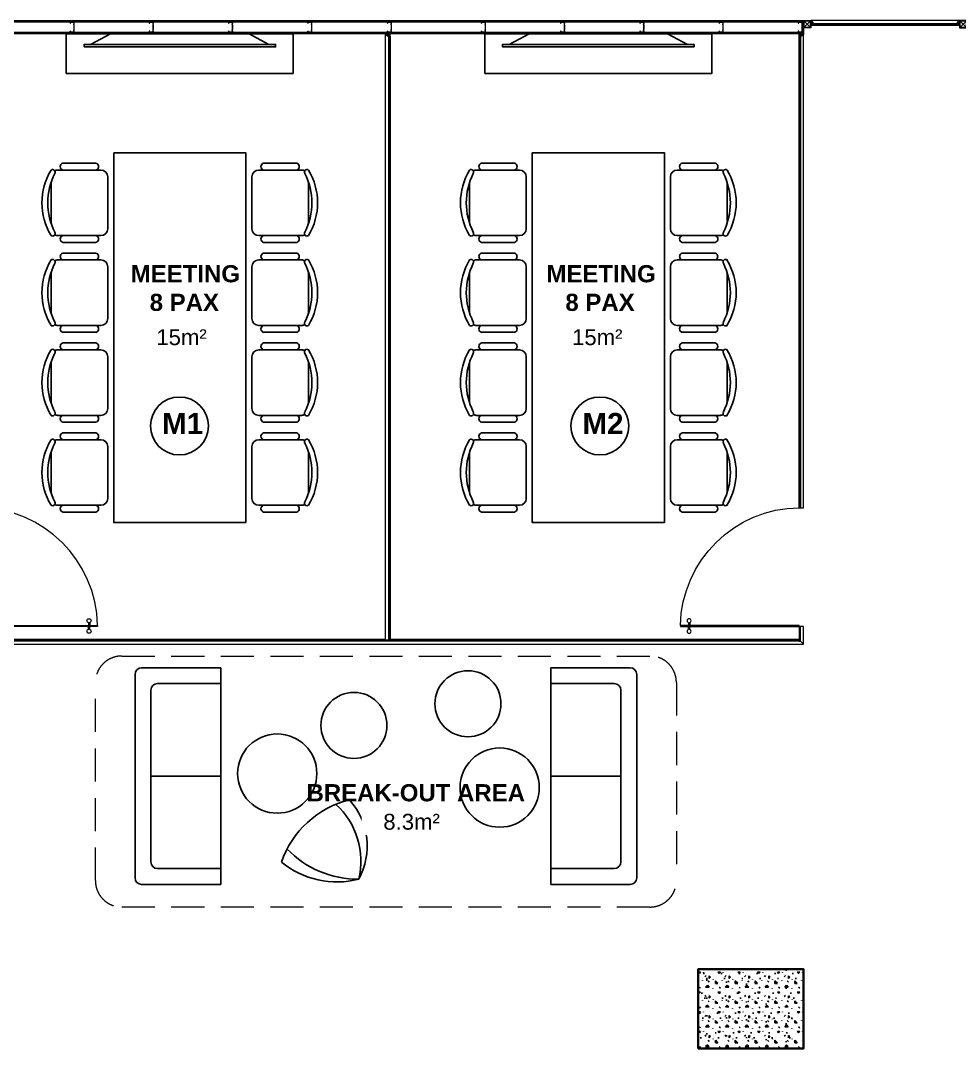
# Model space of a CAD drawing. Header units: inches. Extents: x 762869 to 812151, y -83349 to -58980.
# Drawn here: x 798370 to 805481, y -74284 to -66504 of the extents above; entities that cross this region are included whole.
import ezdxf
from ezdxf.enums import TextEntityAlignment as Align

# ---------------------------------------------------------------- set-up
doc = ezdxf.new("R2010")
doc.units = ezdxf.units.IN
doc.header["$MEASUREMENT"] = 0
doc.set_wipeout_variables(frame=1)
doc.linetypes.add('HIDDEN2', pattern=[0.1875, 0.125, -0.0625])
for name, color, linetype in [('A-Furniture---New', 44, 'Continuous'), ('A-Roo-Area', 61, 'Continuous'), ('A-Roo-Legends', 61, 'Continuous'), ('Net In Mo', 253, 'Continuous')]:
    doc.layers.add(name, color=color, linetype=linetype)
for name, color, linetype, lineweight in [('A-HACHT', 8, 'Continuous', 9), ('KTHUOC_TRUC', 111, 'Continuous', 5), ('THAY-1', 254, 'Continuous', 20), ('tuong', 30, 'Continuous', 35), ('TV-MB', 251, 'Continuous', 5)]:
    doc.layers.add(name, color=color, linetype=linetype, lineweight=lineweight)
doc.styles.add('ADP-Title', font='arial.ttf')

# ---------------------------------------------------------------- blocks, each defined once
blk = doc.blocks.new('SOFA 2 NG')
for p, q in [((175959.5, 285993.9), (177499.5, 285993.9)), ((175909.5, 285343.9), (175909.5, 285943.9)), ((177549.5, 285943.9), (177549.5, 285343.9)), ((176079.5, 285873.9), (177379.5, 285873.9)), ((176729.5, 285343.9), (176729.5, 285873.9)), ((176029.5, 285823.9), (176029.5, 285343.9)), ((177429.5, 285823.9), (177429.5, 285343.9)), ((177549.5, 285343.9), (175909.5, 285343.9))]:
    blk.add_line(p, q)
for centre, start, end in [((175959.5, 285943.9), 90, 180), ((177499.5, 285943.9), 0, 90), ((176079.5, 285823.9), 90, 180), ((177379.5, 285823.9), 0, 90)]:
    blk.add_arc(centre, 50, start, end)
blk = doc.blocks.new('chair tam giac')
for centre, radius, start, end in [((957, -1100), 1467, 109.1719, 179.3523), ((1388, -1065), 1630, 124.0203, 184.963), ((-402, -1356), 1861, 8.4216, 61.8719), ((-933, -1270), 2099, 1.7299, 47.8311), ((465, 711), 2042, 241.5035, 298.4965)]:
    blk.add_arc(centre, radius, start, end)
blk = doc.blocks.new('AREA')
blk.add_wipeout([(655.4, -9.6), (-94.6, -9.6), (-94.6, 190.4), (655.4, 190.4)])
at = {"color": 61, "style": 'ADP-Title'}
blk.add_attdef('AREA', text='', height=120, dxfattribs=at).set_placement((282.3, 30.4), align=Align.CENTER)
blk = doc.blocks.new('StaffChair')
for p, q in [((-226.4, 21.2), (166.6, 14)), ((-332.3, -66), (-336.9, -317.7)), ((-279.5, -30), (-285.4, -355.6)), ((217.8, -39.1), (211.9, -364.7)), ((269.3, -77), (264.7, -328.7)), ((118.8, -415.2), (-194.3, -409.5))]:
    blk.add_line(p, q)
for centre, radius, start, end in [((-227.3, -31), 52.2, 88.95726, 178.95726), ((165.7, -38.1), 52.2, 358.95726, 88.95726), ((-306.4, -74.1), 27.2, 15.21746, 162.69705), ((243.1, -84.1), 27.2, 15.21746, 162.69705), ((-310.7, -310.6), 27.2, 195.21746, 342.69705), ((-270.9, -396.7), 19.1, 56.92985, 215.64732), ((-233.3, -356.6), 52.2, 178.95726, 206.5417), ((-29.2, 56.3), 494.2, 242.1136, 295.80092), ((195.9, -405.2), 19.1, 322.26719, 120.98467), ((159.7, -363.7), 52.2, 331.37282, 358.95726), ((238.8, -320.6), 27.2, 195.21746, 342.69705), ((-30.3, -2.6), 479.3, 237.70249, 300.21203)]:
    blk.add_arc(centre, radius, start, end)
blk = doc.blocks.new('A$C1A0E3D2A')
at = {"layer": 'THAY-1', "linetype": 'Continuous', "lineweight": 13}
blk.add_lwpolyline([(0, 0), (-10, 0), (-10, 900), (0, 900)], close=True, dxfattribs=at)
at = {"layer": 'TV-MB'}
for points in [[(-30.9, 840), (-10, 840)], [(-30.9, 830), (-10, 830)], [(20.9, 840), (0, 840)], [(20.9, 830), (0, 830)]]:
    blk.add_lwpolyline(points, dxfattribs=at)
for centre in [(-45, 835), (35, 835)]:
    blk.add_circle(centre, 15, dxfattribs=at)
blk.add_arc((9, -8.8), 909, 91.19624, 179.44393, dxfattribs=at)
blk = doc.blocks.new('A$C00090A4C')
at = {"layer": 'TV-MB', "color": 241}
blk.add_lwpolyline([(-10.8, 2.1), (-12.3, 2.1, -0.414214), (-12.5, 2.3), (-12.5, 5.1, -0.414214), (-12.3, 5.3), (-9.3, 5.3), (-9.3, 17.8, 0.414214), (-9.5, 18), (-10.7, 18, 0.149249), (-10.8, 18), (-30.9, 4.4, 0.257812), (-31, 4.2), (-31, 3.3, 0.414214), (-30.8, 3.1), (-29.6, 3.1), (-28.9, 2.4, -0.237554), (-28.9, 2.2), (-29.1, 1.4, 0.414214), (-28.9, 1.2), (-28.3, 1, 0.414214), (-28.1, 1.2), (-27.8, 2.5, 0.237554), (-27.8, 2.7), (-29.1, 4.1, -0.454618), (-29.1, 4.4), (-10.4, 17), (-10.3, 17), (-10.3, 6.3), (-13.3, 6.3, 0.414214), (-13.5, 6.1), (-13.5, 1.3, 0.414214), (-13.3, 1.1), (-10.8, 1.1, 0.414214), (-10.6, 1.3), (-10.6, 1.9, 0.414214)], format="xyb", close=True, dxfattribs=at)
for points in [[(4, 17.2), (4, 0.2, -0.414214), (3.8, 0), (3.2, 0, -0.414214), (3, 0.2), (3, 0.5), (0, 0.5), (0, 0), (-31, 0), (-31, 3), (-29.9, 3, -0.155671), (-29.8, 3), (-29.3, 2.6, -0.242881), (-29.2, 2.4), (-29.2, 2.2, -0.414214), (-29.4, 2), (-30.2, 2), (-30.2, 1.2, 0.414214), (-30, 1), (-10.2, 1)], [(-10.2, 1), (-10.2, 4), (-12, 4, -0.414214), (-12.2, 4.2), (-12.2, 4.8, -0.414214), (-12, 5), (-9.4, 5, -0.414214), (-9.2, 4.8), (-9.2, 1)]]:
    blk.add_lwpolyline(points, format="xyb", dxfattribs=at)
for points in [[(0, 0), (-31, 0)], [(-9.3, 15.3), (-9.1, 14.2), (-9.3, 14.2)], [(-9.3, 14.3), (-9.1, 13.2), (-9.3, 13.2)], [(-9.3, 13.2), (-9.1, 12.2), (-9.3, 12.2)], [(-9.3, 12.2), (-9.1, 11.1), (-9.3, 11.1)], [(-9.3, 11.1), (-9.1, 10.1), (-9.3, 10.1)], [(-9.3, 10.1), (-9.1, 9.1), (-9.3, 9.1)], [(-9.2, 1), (-0.5, 1)], [(-0.5, 1), (-0.5, 1.5)], [(-0.5, 1.5), (3, 1.5)], [(3, 15.3), (2.8, 14.2), (3, 14.2)], [(3, 14.3), (2.8, 13.2), (3, 13.2)], [(3, 13.2), (2.8, 12.2), (3, 12.2)], [(3, 12.2), (2.8, 11.1), (3, 11.1)], [(3, 11.1), (2.8, 10.1), (3, 10.1)], [(3, 10.1), (2.8, 9.1), (3, 9.1)], [(3, 18), (3, 18)], [(3.2, 18), (3, 18)], [(3, 1.5), (3, 16.4)]]:
    blk.add_lwpolyline(points, dxfattribs=at)
blk.add_arc((3.2, 17.2), 0.795, 0, 255.09056, dxfattribs=at)
blk = doc.blocks.new('A$C007E5D31')
at = {"layer": 'A-HACHT'}
h = blk.add_hatch(dxfattribs=at)
h.set_pattern_fill('ANSI37', color=22, scale=50, angle=-90)
h.set_pattern_definition([(315, (136183.334, 599592.634), (4.41941738, 4.41941738), []), (45, (136183.334, 599592.634), (-4.41941738, 4.41941738), [])])
h.paths.add_polyline_path([(-6245.8, 0.2), (34.2, 0.2), (34.2, 100.2), (-6245.8, 100.2)])
h.paths.add_polyline_path([(-6235.8, 10.2), (-6235.8, 90.2), (24.2, 90.2), (24.2, 10.2)], flags=16)
at = {"layer": 'THAY-1'}
for points in [[(34.2, 100.2), (34.2, 0.2), (-6245.8, 0.2), (-6245.8, 100.2)], [(24.2, 90.2), (24.2, 10.2), (-6235.8, 10.2), (-6235.8, 90.2)]]:
    blk.add_lwpolyline(points, close=True, dxfattribs=at)
at = {"layer": 'THAY-1', "color": 4}
for points in [[(-6223, -2.5), (-6223, -3587.3), (-6213, -3587.3), (-6213, -2.5)], [(11.4, -2.5), (11.4, -3587.3), (1.4, -3587.3), (1.4, -2.5)], [(-6223, -4597.3), (-6223, -4487.3), (-6213, -4487.3), (-6213, -4597.3)], [(11.4, -4597.3), (11.4, -4487.3), (1.4, -4487.3), (1.4, -4597.3)], [(1.4, -4597.3), (-6213, -4597.3), (-6213, -4587.3), (1.4, -4587.3)]]:
    blk.add_lwpolyline(points, close=True, dxfattribs=at)
blk.add_lwpolyline([(-3110.8, -7), (-3110.8, -4587.3), (-3100.8, -4587.3), (-3100.8, -7), (-3110.8, -7)], dxfattribs=at)
at = {"layer": 'TV-MB'}
for points in [[(-6209.5, 80.5), (-6206.5, 80.5), (-6206.5, 89.2), (-6234.8, 89.2), (-6234.8, 78.7), (-6232.5, 76.7), (-6232.5, 69.3), (-6234.8, 67.3), (-6234.8, 33.1), (-6232.5, 31.1), (-6232.5, 23.7), (-6234.8, 21.7), (-6234.8, 11.2), (-6206.5, 11.2), (-6206.5, 19.9), (-6209.5, 19.9), (-6209.5, 20.9), (-6206.5, 20.9, -0.414214), (-6205.5, 19.9), (-6205.5, 11.2, -0.414214), (-6206.5, 10.2), (-6235.8, 10.2), (-6235.8, 22.2), (-6233.5, 24.2), (-6233.5, 30.6), (-6235.8, 32.6), (-6235.8, 67.8), (-6233.5, 69.8), (-6233.5, 76.2), (-6235.8, 78.2), (-6235.8, 90.2), (-6206.5, 90.2, -0.414214), (-6205.5, 89.2), (-6205.5, 80.5, -0.414214), (-6206.5, 79.5), (-6209.5, 79.5), (-6209.5, 80.5)], [(-5517.4, 80.5), (-5520.4, 80.5), (-5520.4, 89.2), (-5492.2, 89.2), (-5492.2, 78.7), (-5494.4, 76.7), (-5494.4, 69.3), (-5492.2, 67.3), (-5492.2, 33.1), (-5494.4, 31.1), (-5494.4, 23.7), (-5492.2, 21.7), (-5492.2, 11.2), (-5520.4, 11.2), (-5520.4, 19.9), (-5517.4, 19.9), (-5517.4, 20.9), (-5520.4, 20.9, 0.414214), (-5521.4, 19.9), (-5521.4, 11.2, 0.414214), (-5520.4, 10.2), (-5491.2, 10.2), (-5491.2, 22.2), (-5493.4, 24.2), (-5493.4, 30.6), (-5491.2, 32.6), (-5491.2, 67.8), (-5493.4, 69.8), (-5493.4, 76.2), (-5491.2, 78.2), (-5491.2, 90.2), (-5520.4, 90.2, 0.414214), (-5521.4, 89.2), (-5521.4, 80.5, 0.414214), (-5520.4, 79.5), (-5517.4, 79.5), (-5517.4, 80.5)], [(-4917.4, 80.5), (-4920.4, 80.5), (-4920.4, 89.2), (-4892.2, 89.2), (-4892.2, 78.7), (-4894.4, 76.7), (-4894.4, 69.3), (-4892.2, 67.3), (-4892.2, 33.1), (-4894.4, 31.1), (-4894.4, 23.7), (-4892.2, 21.7), (-4892.2, 11.2), (-4920.4, 11.2), (-4920.4, 19.9), (-4917.4, 19.9), (-4917.4, 20.9), (-4920.4, 20.9, 0.414214), (-4921.4, 19.9), (-4921.4, 11.2, 0.414214), (-4920.4, 10.2), (-4891.2, 10.2), (-4891.2, 22.2), (-4893.4, 24.2), (-4893.4, 30.6), (-4891.2, 32.6), (-4891.2, 67.8), (-4893.4, 69.8), (-4893.4, 76.2), (-4891.2, 78.2), (-4891.2, 90.2), (-4920.4, 90.2, 0.414214), (-4921.4, 89.2), (-4921.4, 80.5, 0.414214), (-4920.4, 79.5), (-4917.4, 79.5), (-4917.4, 80.5)], [(-4317.4, 80.5), (-4320.4, 80.5), (-4320.4, 89.2), (-4292.2, 89.2), (-4292.2, 78.7), (-4294.4, 76.7), (-4294.4, 69.3), (-4292.2, 67.3), (-4292.2, 33.1), (-4294.4, 31.1), (-4294.4, 23.7), (-4292.2, 21.7), (-4292.2, 11.2), (-4320.4, 11.2), (-4320.4, 19.9), (-4317.4, 19.9), (-4317.4, 20.9), (-4320.4, 20.9, 0.414214), (-4321.4, 19.9), (-4321.4, 11.2, 0.414214), (-4320.4, 10.2), (-4291.2, 10.2), (-4291.2, 22.2), (-4293.4, 24.2), (-4293.4, 30.6), (-4291.2, 32.6), (-4291.2, 67.8), (-4293.4, 69.8), (-4293.4, 76.2), (-4291.2, 78.2), (-4291.2, 90.2), (-4320.4, 90.2, 0.414214), (-4321.4, 89.2), (-4321.4, 80.5, 0.414214), (-4320.4, 79.5), (-4317.4, 79.5), (-4317.4, 80.5)], [(-3717.4, 80.5), (-3720.4, 80.5), (-3720.4, 89.2), (-3692.2, 89.2), (-3692.2, 78.7), (-3694.4, 76.7), (-3694.4, 69.3), (-3692.2, 67.3), (-3692.2, 33.1), (-3694.4, 31.1), (-3694.4, 23.7), (-3692.2, 21.7), (-3692.2, 11.2), (-3720.4, 11.2), (-3720.4, 19.9), (-3717.4, 19.9), (-3717.4, 20.9), (-3720.4, 20.9, 0.414214), (-3721.4, 19.9), (-3721.4, 11.2, 0.414214), (-3720.4, 10.2), (-3691.2, 10.2), (-3691.2, 22.2), (-3693.4, 24.2), (-3693.4, 30.6), (-3691.2, 32.6), (-3691.2, 67.8), (-3693.4, 69.8), (-3693.4, 76.2), (-3691.2, 78.2), (-3691.2, 90.2), (-3720.4, 90.2, 0.414214), (-3721.4, 89.2), (-3721.4, 80.5, 0.414214), (-3720.4, 79.5), (-3717.4, 79.5), (-3717.4, 80.5)], [(-3114.4, 80.5), (-3117.4, 80.5), (-3117.4, 89.2), (-3089.1, 89.2), (-3089.1, 78.7), (-3091.3, 76.7), (-3091.3, 69.3), (-3089.1, 67.3), (-3089.1, 33.1), (-3091.3, 31.1), (-3091.3, 23.7), (-3089.1, 21.7), (-3089.1, 11.2), (-3117.4, 11.2), (-3117.4, 19.9), (-3114.4, 19.9), (-3114.4, 20.9), (-3117.4, 20.9, 0.414214), (-3118.4, 19.9), (-3118.4, 11.2, 0.414214), (-3117.4, 10.2), (-3088.1, 10.2), (-3088.1, 22.2), (-3090.3, 24.2), (-3090.3, 30.6), (-3088.1, 32.6), (-3088.1, 67.8), (-3090.3, 69.8), (-3090.3, 76.2), (-3088.1, 78.2), (-3088.1, 90.2), (-3117.4, 90.2, 0.414214), (-3118.4, 89.2), (-3118.4, 80.5, 0.414214), (-3117.4, 79.5), (-3114.4, 79.5), (-3114.4, 80.5)], [(-2402.1, 80.5), (-2405.1, 80.5), (-2405.1, 89.2), (-2376.8, 89.2), (-2376.8, 78.7), (-2379.1, 76.7), (-2379.1, 69.3), (-2376.8, 67.3), (-2376.8, 33.1), (-2379.1, 31.1), (-2379.1, 23.7), (-2376.8, 21.7), (-2376.8, 11.2), (-2405.1, 11.2), (-2405.1, 19.9), (-2402.1, 19.9), (-2402.1, 20.9), (-2405.1, 20.9, 0.414214), (-2406.1, 19.9), (-2406.1, 11.2, 0.414214), (-2405.1, 10.2), (-2375.8, 10.2), (-2375.8, 22.2), (-2378.1, 24.2), (-2378.1, 30.6), (-2375.8, 32.6), (-2375.8, 67.8), (-2378.1, 69.8), (-2378.1, 76.2), (-2375.8, 78.2), (-2375.8, 90.2), (-2405.1, 90.2, 0.414214), (-2406.1, 89.2), (-2406.1, 80.5, 0.414214), (-2405.1, 79.5), (-2402.1, 79.5), (-2402.1, 80.5)], [(-1802.1, 80.5), (-1805.1, 80.5), (-1805.1, 89.2), (-1776.8, 89.2), (-1776.8, 78.7), (-1779.1, 76.7), (-1779.1, 69.3), (-1776.8, 67.3), (-1776.8, 33.1), (-1779.1, 31.1), (-1779.1, 23.7), (-1776.8, 21.7), (-1776.8, 11.2), (-1805.1, 11.2), (-1805.1, 19.9), (-1802.1, 19.9), (-1802.1, 20.9), (-1805.1, 20.9, 0.414214), (-1806.1, 19.9), (-1806.1, 11.2, 0.414214), (-1805.1, 10.2), (-1775.8, 10.2), (-1775.8, 22.2), (-1778.1, 24.2), (-1778.1, 30.6), (-1775.8, 32.6), (-1775.8, 67.8), (-1778.1, 69.8), (-1778.1, 76.2), (-1775.8, 78.2), (-1775.8, 90.2), (-1805.1, 90.2, 0.414214), (-1806.1, 89.2), (-1806.1, 80.5, 0.414214), (-1805.1, 79.5), (-1802.1, 79.5), (-1802.1, 80.5)], [(-1202.1, 80.5), (-1205.1, 80.5), (-1205.1, 89.2), (-1176.8, 89.2), (-1176.8, 78.7), (-1179.1, 76.7), (-1179.1, 69.3), (-1176.8, 67.3), (-1176.8, 33.1), (-1179.1, 31.1), (-1179.1, 23.7), (-1176.8, 21.7), (-1176.8, 11.2), (-1205.1, 11.2), (-1205.1, 19.9), (-1202.1, 19.9), (-1202.1, 20.9), (-1205.1, 20.9, 0.414214), (-1206.1, 19.9), (-1206.1, 11.2, 0.414214), (-1205.1, 10.2), (-1175.8, 10.2), (-1175.8, 22.2), (-1178.1, 24.2), (-1178.1, 30.6), (-1175.8, 32.6), (-1175.8, 67.8), (-1178.1, 69.8), (-1178.1, 76.2), (-1175.8, 78.2), (-1175.8, 90.2), (-1205.1, 90.2, 0.414214), (-1206.1, 89.2), (-1206.1, 80.5, 0.414214), (-1205.1, 79.5), (-1202.1, 79.5), (-1202.1, 80.5)], [(-602.1, 80.5), (-605.1, 80.5), (-605.1, 89.2), (-576.8, 89.2), (-576.8, 78.7), (-579.1, 76.7), (-579.1, 69.3), (-576.8, 67.3), (-576.8, 33.1), (-579.1, 31.1), (-579.1, 23.7), (-576.8, 21.7), (-576.8, 11.2), (-605.1, 11.2), (-605.1, 19.9), (-602.1, 19.9), (-602.1, 20.9), (-605.1, 20.9, 0.414214), (-606.1, 19.9), (-606.1, 11.2, 0.414214), (-605.1, 10.2), (-575.8, 10.2), (-575.8, 22.2), (-578.1, 24.2), (-578.1, 30.6), (-575.8, 32.6), (-575.8, 67.8), (-578.1, 69.8), (-578.1, 76.2), (-575.8, 78.2), (-575.8, 90.2), (-605.1, 90.2, 0.414214), (-606.1, 89.2), (-606.1, 80.5, 0.414214), (-605.1, 79.5), (-602.1, 79.5), (-602.1, 80.5)], [(-2.1, 80.5), (-5.1, 80.5), (-5.1, 89.2), (23.2, 89.2), (23.2, 78.7), (20.9, 76.7), (20.9, 69.3), (23.2, 67.3), (23.2, 33.1), (20.9, 31.1), (20.9, 23.7), (23.2, 21.7), (23.2, 11.2), (-5.1, 11.2), (-5.1, 19.9), (-2.1, 19.9), (-2.1, 20.9), (-5.1, 20.9, 0.414214), (-6.1, 19.9), (-6.1, 11.2, 0.414214), (-5.1, 10.2), (24.2, 10.2), (24.2, 22.2), (21.9, 24.2), (21.9, 30.6), (24.2, 32.6), (24.2, 67.8), (21.9, 69.8), (21.9, 76.2), (24.2, 78.2), (24.2, 90.2), (-5.1, 90.2, 0.414214), (-6.1, 89.2), (-6.1, 80.5, 0.414214), (-5.1, 79.5), (-2.1, 79.5), (-2.1, 80.5)]]:
    blk.add_lwpolyline(points, format="xyb", dxfattribs=at)
for points in [[(-6210.8, -17), (-6210.8, -3587.3), (-6245.8, -3587.3), (-6245.8, -4)], [(-3133.4, -4587.3), (-3133.4, -4)], [(-3098.4, -17), (-3098.4, -4587.3)], [(-0.8, -17), (-0.8, -3587.3), (34.2, -3587.3), (34.2, -4)], [(-3133.4, -4585), (-6210.8, -4584.8), (-6210.8, -4487.3), (-6245.8, -4487.3), (-6245.8, -4619.8), (34.2, -4619.8)], [(34.2, -4619.8), (34.2, -4487.3), (-0.8, -4487.3), (-0.8, -4585.2), (-3098.4, -4585)], [(-6223, -4597.3), (-6245.8, -4619.8)], [(11.4, -4597.3), (34.2, -4619.8)]]:
    blk.add_lwpolyline(points, dxfattribs=at)
at = {"layer": 'KTHUOC_TRUC', "color": 30, "rotation": 270}
blk.add_blockref('A$C1A0E3D2A', (-6213, -4487.3), dxfattribs=at)
at = {"layer": 'KTHUOC_TRUC', "color": 30, "xscale": -1, "rotation": 90}
blk.add_blockref('A$C1A0E3D2A', (1.4, -4487.3), dxfattribs=at)
at = {"layer": 'TV-MB', "xscale": -1, "rotation": 180}
for p in [(-6214.8, 0.2), (-3102.4, 0.2)]:
    blk.add_blockref('A$C00090A4C', p, dxfattribs=at)
at = {"layer": 'TV-MB', "rotation": 180}
blk.add_blockref('A$C00090A4C', (3.2, 0.2), dxfattribs=at)
blk = doc.blocks.new('A$C42C92591')
at = {"layer": 'Net In Mo'}
blk.add_lwpolyline([(-25.5, 2), (25.5, 2), (25.5, 53), (-25.5, 53)], close=True, dxfattribs=at)
at = {"layer": 'THAY-1', "ltscale": 200}
blk.add_lwpolyline([(-27.5, 0), (27.5, 0), (27.5, 55), (-27.5, 55)], close=True, dxfattribs=at)
at = {"layer": 'THAY-1'}
blk.add_lwpolyline([(-27.5, 55), (-27.5, 0), (27.5, 0), (27.5, 55)], close=True, dxfattribs=at)
at = {"layer": 'TV-MB', "ltscale": 200}
for points in [[(-25.5, 53), (25.5, 2)], [(-25.5, 2), (25.5, 53)]]:
    blk.add_lwpolyline(points, dxfattribs=at)

msp = doc.modelspace()

# ---------------------------------------------------------------- hatches: boundary and pattern name
h = msp.add_hatch()
h.set_pattern_fill('CONCRETE,_O', color=256, scale=150)
h.set_pattern_definition([(0, (771683.32, -756891.6), (150, 150), [18.75, -131.25]), (90, (771683.32, -756891.6), (-150, 150), [18.75, -131.25]), (135, (771702.07, -756891.6), (-150, 8e-15), [26.516505, -185.615535]), (0, (771702.07, -756807.22), (150, 150), [18.75, -131.25]), (45, (771711.45, -756816.6), (8e-15, 150), [13.258245, -198.87378]), (135, (771711.45, -756816.6), (-150, 8e-15), [13.258245, -198.87378]), (0, (771758.32, -756769.72), (150, 150), [26.516505, -123.483495]), (45, (771758.32, -756769.72), (8e-15, 150), [18.75, -193.38204]), (135, (771784.84, -756769.72), (-150, 8e-15), [18.75, -193.38204]), (90, (771786.45, -756854.1), (-150, 150), [18.75, -131.25]), (45, (771786.45, -756854.1), (8e-15, 150), [13.258245, -198.87378]), (135, (771795.82, -756844.72), (-150, 8e-15), [13.258245, -198.87378]), (0, (771702.07, -756854.1), (150, 150), [9.375, -125.625]), (0, (771814.57, -756816.6), (150, 150), [9.375, -125.625]), (90, (771767.7, -756797.85), (-150, 150), [9.375, -125.625]), (135, (771786.45, -756882.22), (-150, 8e-15), [13.258245, -198.87378]), (135, (771720.82, -756779.1), (-150, 8e-15), [13.258245, -198.87378]), (45, (771753.64, -756842.38), (8e-15, 150), [13.258245, -198.87378]), (90, (771734.89, -756872.85), (-150, 150), [2.34375, -147.65625]), (90, (771741.92, -756809.57), (-150, 150), [2.34375, -147.65625]), (90, (771812.23, -756783.79), (-150, 150), [2.34375, -147.65625]), (90, (771814.57, -756863.47), (-150, 150), [2.34375, -147.65625])])
h.paths.add_polyline_path([(804301, -73684.3), (803501, -73684.3), (803501, -74284.3), (804301, -74284.3)])

# ---------------------------------------------------------------- linework, layer by layer
at = {"layer": 'A-Furniture---New'}
for points in [[(800436, -66904.3), (800436, -66604.3), (798716, -66604.3), (798716, -66904.3)], [(798901, -66684.3), (800251, -66684.3), (800101, -66604.3), (799051, -66604.3)], [(801886, -66904.3), (801886, -66604.3), (803606, -66604.3), (803606, -66904.3)], [(803421, -66684.3), (802071, -66684.3), (802221, -66604.3), (803271, -66604.3)], [(798851, -66704.3), (800301, -66704.3), (800301, -66684.3), (798851, -66684.3)], [(803471, -66704.3), (802021, -66704.3), (802021, -66684.3), (803471, -66684.3)], [(799076, -67504.3), (800076, -67504.3), (800076, -70304.3), (799076, -70304.3)], [(802246, -67504.3), (803246, -67504.3), (803246, -70304.3), (802246, -70304.3)]]:
    msp.add_lwpolyline(points, close=True, dxfattribs=at)
for centre, radius in [((801758.8, -71675.2), 250), ((800895.2, -71839.2), 250), ((800314.1, -72203.6), 300), ((801999.1, -72309.6), 300)]:
    msp.add_circle(centre, radius, dxfattribs=at)
at = {"layer": 'A-Roo-Legends'}
for centre in [(799573.3, -69572.9), (802757.5, -69572.9)]:
    msp.add_circle(centre, 219.2, dxfattribs=at)
at = {"layer": 'THAY-1', "color": 4}
msp.add_lwpolyline([(804358.8, -66527.1), (805478.8, -66527.1), (805478.8, -66537.1), (804358.8, -66537.1)], close=True, dxfattribs=at)
at = {"layer": 'tuong', "color": 6}
msp.add_lwpolyline([(803501, -74284.3), (804301, -74284.3), (804301, -73684.3), (803501, -73684.3)], close=True, dxfattribs=at)
at = {"layer": 'TV-MB'}
for points in [[(805476.8, -66504.3), (804360.2, -66504.3)], [(804373.2, -66539.3), (805468, -66539.3)]]:
    msp.add_lwpolyline(points, dxfattribs=at)

# ---------------------------------------------------------------- block references
at = {"layer": 'A-Furniture---New'}
for name, p, xscale, yscale, zscale, rotation in [('StaffChair', (799013.2, -67913.7), 0.9971098266066988, 0.9971098266066988, 0.9971098266066988, 271.0430856633621), ('StaffChair', (800138.8, -67913.7), -0.9971098266067043, 0.9971098266067043, 0.9971098266067043, 88.9569143366382), ('StaffChair', (802183.2, -67913.7), 0.9971098266066988, 0.9971098266066988, 0.9971098266066988, 271.0430856633621), ('StaffChair', (803308.8, -67913.7), -0.9971098266067043, 0.9971098266067043, 0.9971098266067043, 88.9569143366382), ('StaffChair', (799013.2, -68594.2), 0.9971098266066988, 0.9971098266066988, 0.9971098266066988, 271.0430856633621), ('StaffChair', (800138.7, -68594.2), -0.9971098266067043, 0.9971098266067043, 0.9971098266067043, 88.9569143366382), ('StaffChair', (802183.2, -68594.2), 0.9971098266066988, 0.9971098266066988, 0.9971098266066988, 271.0430856633621), ('StaffChair', (803308.7, -68594.2), -0.9971098266067043, 0.9971098266067043, 0.9971098266067043, 88.9569143366382), ('StaffChair', (799013.2, -69274.6), 0.9971098266066988, 0.9971098266066988, 0.9971098266066988, 271.0430856633621), ('StaffChair', (800138.7, -69274.6), -0.9971098266067046, 0.9971098266067046, 0.9971098266067046, 88.9569143366382), ('StaffChair', (802183.2, -69274.6), 0.997109826606699, 0.997109826606699, 0.997109826606699, 271.0430856633621), ('StaffChair', (803308.7, -69274.6), -0.9971098266067046, 0.9971098266067046, 0.9971098266067046, 88.9569143366382), ('StaffChair', (799013.2, -69955.1), 0.9971098266066988, 0.9971098266066988, 0.9971098266066988, 271.0430856633621), ('StaffChair', (800138.7, -69955.1), -0.9971098266067046, 0.9971098266067046, 0.9971098266067046, 88.9569143366382), ('StaffChair', (802183.2, -69955.1), 0.997109826606699, 0.997109826606699, 0.997109826606699, 271.0430856633621), ('StaffChair', (803308.7, -69955.1), -0.9971098266067046, 0.9971098266067046, 0.9971098266067046, 88.9569143366382), ('chair tam giac', (800988.5, -72812.7), 0.3583999999999998, 0.3583999999999998, 0.3583999999999998, 222.4561640605522)]:
    msp.add_blockref(name, p, dxfattribs=dict(at, xscale=xscale, yscale=yscale, zscale=zscale, rotation=rotation))
at = {"layer": 'A-Furniture---New', "xscale": -1, "rotation": 90}
msp.add_blockref('SOFA 2 NG', (1085230.8, 104506.7), dxfattribs=at)
at = {"layer": 'A-Furniture---New', "rotation": 269.9999999999999}
msp.add_blockref('SOFA 2 NG', (517043.1, 104506.7), dxfattribs=at)
at = {"layer": 'TV-MB', "xscale": -1, "rotation": 90}
for name, p in [('A$C42C92591', (804356, -66531.8)), ('A$C00090A4C', (805481, -66535.3))]:
    msp.add_blockref(name, p, dxfattribs=at)
at = {"layer": 'TV-MB', "rotation": 270}
for name, p in [('A$C00090A4C', (804356, -66535.3)), ('A$C42C92591', (805481, -66531.8))]:
    msp.add_blockref(name, p, dxfattribs=at)

# ---------------------------------------------------------------- texts
at = {"layer": 'A-Roo-Legends', "attachment_point": 1, "style": 'ADP-Title'}
for s, insert, char_height in [('\\pi-401.74966;{\\fArial|b1|i0|c0|p34;MEETING\\P\\pi-258.62551;8 PAX}', (799606.6, -68355.4), 130), ('\\pi-401.74966;{\\fArial|b1|i0|c0|p34;MEETING\\P\\pi-258.62551;8 PAX}', (802755, -68355.4), 130), ('{\\fArial|b1|i0|c0|p34;M1}', (799441.9, -69474.2), 160), ('{\\fArial|b1|i0|c0|p34;M2}', (802626.1, -69474.2), 160), ('{\\fArial|b1|i0|c0|p34;BREAK-OUT AREA}', (800536.1, -72283.9), 130)]:
    msp.add_mtext(s, dxfattribs=dict(at, insert=insert, char_height=char_height))

# ---------------------------------------------------------------- next in the draw order: block references
at = {"layer": 'A-Roo-Area'}
for p, values in [((799307.1, -68991.5), {'AREA': '15m²'}), ((802455.5, -68991.5), {'AREA': '15m²'}), ((801049.4, -72658.8), {'AREA': '8.3m²'})]:
    msp.add_blockref('AREA', p, dxfattribs=at).add_auto_attribs(values)

# ---------------------------------------------------------------- next in the draw order: linework, layer by layer
at = {"layer": 'A-HACHT', "linetype": 'HIDDEN2', "ltscale": 2000}
msp.add_lwpolyline([(799137, -71314.1), (803137, -71314.1, -0.414214), (803337, -71514.1), (803337, -73014.1, -0.414214), (803137, -73214.1), (799137, -73214.1, -0.414214), (798937, -73014.1), (798937, -71514.1, -0.414214)], format="xyb", close=True, dxfattribs=at)

# ---------------------------------------------------------------- next in the draw order: block references
at = {"layer": 'KTHUOC_TRUC', "ltscale": 100}
msp.add_blockref('A$C007E5D31', (804266.8, -66604.5), dxfattribs=at)

doc.saveas('drawing.dxf')
